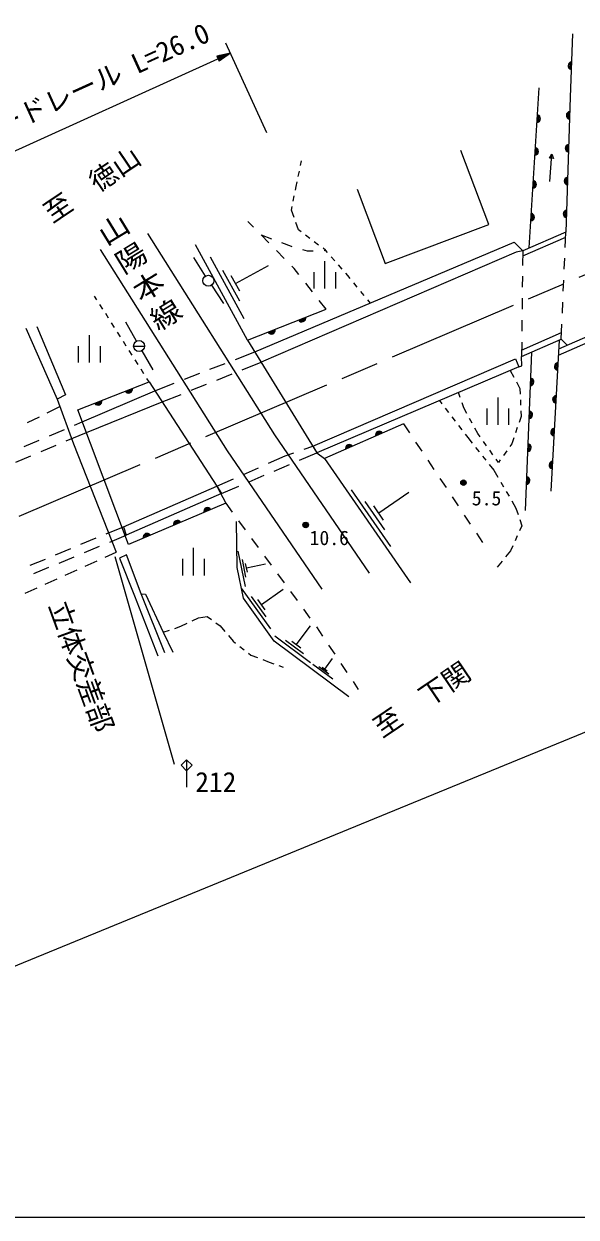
# Model space of a CAD drawing. Units: millimetres, scale not verified. Extents: x 40000 to 680000, y 20000 to 380000.
# Drawn here: x 191126 to 241477, y 205000 to 313864 of the extents above; entities that cross this region are included whole.
import ezdxf
from ezdxf.enums import TextEntityAlignment as Align

# ---------------------------------------------------------------- set-up
doc = ezdxf.new("R2010")
doc.units = ezdxf.units.MM
doc.header["$LTSCALE"] = 1000
doc.linetypes.add('CHAIN', pattern=[18.5, 12, -1.5, 3.5, -1.5])
for name, color, linetype, lineweight in [('M-BGD', 7, 'Continuous', 13), ('M-BMK', 2, 'CHAIN', 13), ('M-STR-HTXT', 7, 'Continuous', 13), ('M-STR-STR1', 1, 'Continuous', 13), ('M-STR-STRC', 7, 'Continuous', 13), ('M-TTL-BAND', 7, 'Continuous', 13)]:
    doc.layers.add(name, color=color, linetype=linetype, lineweight=lineweight)
doc.layers.add('M-BGD-HTXT', color=7, linetype='Continuous')
doc.styles.add('@ＭＳ ゴシック', font='')
doc.styles.add('ＭＳ ゴシック', font='')
doc.styles.get('@ＭＳ ゴシック').set_extended_font_data('@MS Gothic')
doc.styles.get('ＭＳ ゴシック').set_extended_font_data('MS Gothic')

msp = doc.modelspace()

# ---------------------------------------------------------------- linework, layer by layer
at = {"layer": 'M-BGD'}
for p, q in [((237200, 293419), (238103, 308025)), ((239038, 301601), (239252, 301962)), ((239412, 301574), (239038, 301601)), ((239072, 299468), (239252, 301962)), ((239252, 301962), (239412, 301574)), ((216356, 300928), (216450, 301370)), ((215948, 299020), (216042, 299461)), ((216147, 299950), (216251, 300439)), ((215879, 298679), (215948, 299020)), ((221527, 298772), (224074, 292006)), ((215517, 296867), (215585, 297208)), ((215683, 297698), (215781, 298189)), ((215755, 296205), (215517, 296867)), ((212053, 295317), (211535, 295845)), ((216163, 295073), (215925, 295735)), ((216402, 294893), (216163, 295073)), ((212754, 294605), (213691, 294256)), ((213455, 293891), (212754, 294604)), ((217201, 294291), (216802, 294592)), ((218000, 293689), (217600, 293990)), ((211528, 285005), (206763, 293692)), ((214858, 292465), (214157, 293178)), ((214628, 293908), (215499, 293584)), ((215499, 293584), (215567, 293564)), ((216527, 293283), (216970, 293154)), ((216970, 293154), (217508, 293171)), ((218639, 293207), (218399, 293388)), ((218507, 293203), (218639, 293207)), ((218820, 293000), (218639, 293207)), ((207681, 290850), (206616, 292543)), ((211215, 286953), (208131, 292576)), ((210422, 290176), (213421, 291821)), ((218549, 292215), (218549, 289715)), ((219479, 292248), (219149, 292624)), ((220137, 291495), (219808, 291871)), ((210819, 288565), (209276, 291376)), ((210808, 289473), (210037, 290879)), ((215768, 291539), (215559, 291752)), ((216202, 290988), (215768, 291539)), ((217549, 291215), (217549, 289715)), ((219549, 291215), (219549, 289715)), ((220648, 290911), (220466, 291119)), ((220889, 290619), (220648, 290911)), ((208224, 290011), (209333, 288347)), ((217438, 289416), (216820, 290202)), ((221524, 289847), (221207, 290233)), ((197779, 288693), (197578, 289010)), ((218674, 287844), (218056, 288630)), ((222160, 289075), (221842, 289461)), ((222719, 288397), (222478, 288689)), ((198316, 287850), (198047, 288271)), ((198853, 287006), (198584, 287428)), ((211528, 285005), (218674, 287844)), ((199390, 286162), (199121, 286584)), ((201391, 284909), (200429, 286663)), ((197075, 285470), (197075, 282970)), ((199926, 285319), (199658, 285740)), ((196075, 284470), (196075, 282970)), ((198075, 284470), (198075, 282970)), ((200463, 284475), (200195, 284897)), ((201132, 284471), (202132, 284471)), ((211528, 285005), (217836, 274743)), ((239932, 285004), (239173, 271222)), ((240119, 285085), (240634, 284588)), ((201000, 283631), (200732, 284053)), ((201537, 282788), (201268, 283209)), ((201885, 284040), (202896, 282314)), ((210423, 283253), (212184, 283938)), ((236847, 269465), (237447, 283920)), ((202074, 281944), (201805, 282366)), ((205763, 281441), (207161, 281985)), ((208093, 282347), (209491, 282891)), ((211034, 282300), (212764, 282995)), ((235472, 282234), (235793, 281636)), ((196045, 278649), (202544, 281206)), ((202544, 281206), (202342, 281522)), ((203070, 280394), (204831, 281079)), ((206394, 280435), (207786, 280995)), ((208714, 281367), (210106, 281927)), ((236029, 281196), (236350, 280597)), ((196455, 277558), (203070, 280394)), ((203737, 279367), (205467, 280062)), ((230918, 279764), (230760, 280233)), ((234326, 279788), (234326, 277288)), ((236350, 280597), (236372, 280068)), ((193256, 278380), (194409, 278953)), ((196821, 276587), (203737, 279367)), ((229013, 279490), (229238, 279196)), ((229542, 278799), (229846, 278402)), ((231237, 278822), (231078, 279290)), ((231517, 278308), (231237, 278822)), ((233326, 278788), (233326, 277288)), ((235326, 278788), (235326, 277288)), ((236393, 279569), (236414, 279069)), ((191465, 277491), (192540, 278025)), ((200666, 266371), (196045, 278649)), ((230150, 278005), (230454, 277608)), ((231996, 277431), (231756, 277870)), ((236457, 278041), (236274, 277507)), ((236435, 278570), (236457, 278041)), ((193450, 276283), (194831, 276869)), ((194993, 275818), (196821, 276587)), ((195751, 277260), (196455, 277558)), ((225737, 277379), (218546, 274201)), ((225737, 277379), (226291, 276547)), ((230758, 277211), (231062, 276814)), ((232515, 276478), (232235, 276992)), ((236112, 277034), (235950, 276561)), ((191148, 275307), (192529, 275893)), ((192689, 274847), (194072, 275430)), ((226845, 275714), (227399, 274882)), ((231366, 276417), (231592, 276123)), ((231592, 276123), (232002, 275609)), ((232728, 276180), (232515, 276478)), ((233311, 275367), (233019, 275774)), ((235605, 275555), (235434, 275315)), ((235787, 276088), (235605, 275555)), ((190385, 273877), (191768, 274459)), ((213433, 273771), (214941, 274441)), ((214941, 274441), (215731, 274724)), ((216250, 274060), (217836, 274743)), ((216673, 275062), (217463, 275346)), ((217463, 275346), (217836, 274743)), ((232314, 275218), (232626, 274827)), ((232937, 274436), (233249, 274045)), ((233893, 274554), (233602, 274961)), ((235145, 274907), (234856, 274499)), ((211149, 272756), (212520, 273365)), ((213954, 273071), (215331, 273665)), ((227953, 274049), (228507, 273217)), ((233561, 273654), (233971, 273140)), ((234397, 273850), (234184, 274148)), ((234567, 274091), (234397, 273850)), ((208727, 271680), (210235, 272350)), ((211657, 272083), (213035, 272676)), ((229061, 272384), (229615, 271552)), ((233971, 273140), (234350, 272495)), ((209153, 271005), (210739, 271688)), ((224571, 266186), (221004, 271347)), ((223476, 269242), (226229, 271145)), ((234603, 272064), (234856, 271633)), ((235110, 271202), (235363, 270771)), ((209526, 270135), (200666, 266371)), ((209526, 270135), (210117, 269328)), ((224024, 267714), (222240, 270295)), ((230169, 270719), (230723, 269887)), ((235616, 270340), (235995, 269695)), ((223922, 268597), (223030, 269887)), ((231277, 269054), (231831, 268222)), ((235995, 269695), (236184, 269116)), ((198642, 267342), (200195, 267987)), ((200195, 267987), (200456, 267205)), ((210708, 268522), (211300, 267715)), ((236528, 268062), (236323, 267609)), ((236339, 268641), (236528, 268062)), ((196333, 266384), (197718, 266959)), ((198956, 266583), (200456, 267205)), ((211891, 266909), (212482, 266102)), ((232385, 267389), (232939, 266557)), ((236116, 267153), (235910, 266698)), ((194024, 265426), (195409, 266001)), ((196647, 265625), (198033, 266199)), ((198535, 265213), (199547, 265669)), ((206574, 266049), (206574, 263549)), ((211326, 262547), (210675, 265760)), ((235498, 265789), (235052, 265238)), ((235703, 266242), (235498, 265789)), ((191714, 264468), (193100, 265042)), ((194338, 264666), (195724, 265241)), ((196711, 264391), (197805, 264884)), ((205574, 265049), (205574, 263549)), ((207574, 265049), (207574, 263549)), ((211377, 263393), (211052, 265000)), ((211510, 263839), (211347, 264642)), ((211429, 264240), (213143, 264587)), ((213073, 265296), (213665, 264489)), ((234737, 264849), (234291, 264298)), ((192029, 263708), (193414, 264283)), ((194888, 263569), (195982, 264062)), ((214256, 263683), (214847, 262876)), ((191242, 261924), (192336, 262418)), ((193065, 262747), (194159, 263240)), ((213633, 258672), (210971, 262379)), ((213215, 259776), (211883, 261630)), ((213129, 260417), (212463, 261344)), ((212796, 260880), (214773, 262300)), ((215438, 262070), (216030, 261263)), ((216621, 260457), (217212, 259650)), ((205438, 258904), (206012, 259185)), ((206461, 259405), (207036, 259686)), ((207036, 259686), (207852, 259792)), ((207852, 259792), (208236, 259513)), ((208641, 259219), (209024, 258940)), ((203840, 258372), (204402, 258559)), ((204876, 258717), (205438, 258904)), ((209024, 258940), (209449, 258438)), ((209772, 258057), (210196, 257555)), ((215958, 257225), (217247, 258956)), ((217798, 258840), (218355, 258010)), ((210196, 257555), (210422, 257378)), ((210816, 257070), (211210, 256762)), ((217259, 255584), (214014, 258001)), ((216608, 256405), (214986, 257613)), ((216364, 256923), (215553, 257527)), ((218912, 257179), (219469, 256349)), ((211604, 256454), (211830, 256277)), ((211830, 256277), (212431, 256046)), ((212898, 255868), (213499, 255637)), ((218562, 254988), (219280, 255952)), ((213499, 255637), (213903, 255492)), ((214373, 255322), (214777, 255176)), ((219287, 254074), (217479, 255420)), ((218924, 254531), (218020, 255204)), ((218788, 254820), (218336, 255156)), ((220026, 255518), (220583, 254688)), ((221140, 253857), (221613, 253152))]:
    msp.add_line(p, q, dxfattribs=at)
for points in [[(241153, 312941), (240937, 307164), (240545, 294869)], [(239875, 283634), (266855, 295468), (280632, 301376), (290860, 305873), (303700, 311666)], [(239888, 284203), (266628, 295881), (280424, 301855), (290154, 306055), (303511, 312111)], [(224074, 292006), (233510, 295558), (230963, 302324)], [(222625, 263747), (213996, 276372), (202419, 294749)], [(212184, 283938), (235825, 293943), (236612, 293164), (236004, 293028), (212764, 282995)], [(218311, 262278), (209681, 274902), (198105, 293279)], [(191304, 286106), (194163, 279625), (195654, 275550), (199547, 265669)], [(192316, 286266), (194909, 280034), (194163, 279625)], [(217463, 275346), (235964, 283292), (236248, 282564), (217836, 274743)], [(236248, 282564), (236532, 282670), (236497, 283505)], [(202544, 281206), (208727, 271680), (209526, 270135)], [(217836, 274743), (218546, 274201), (226372, 262877)], [(200195, 267987), (208727, 271680), (209153, 271005), (200456, 267205)], [(220761, 252477), (213943, 257555), (211137, 261461), (210569, 264267), (210516, 268457)], [(203964, 256472), (201833, 261852), (200484, 265421), (199845, 265119), (201212, 261692), (203343, 256223)], [(201833, 261852), (202224, 261834), (203840, 258372), (204710, 256543)]]:
    msp.add_lwpolyline(points, dxfattribs=at)
for centre, radius in [((207947, 290427), 500), ((201632, 284471), 500), ((231201, 272004), 250), ((231201, 272004), 204), ((231201, 272004), 159), ((231201, 272004), 114), ((231201, 272004), 68.2), ((231201, 272004), 22.7), ((216819, 268151), 250), ((216819, 268151), 204), ((216819, 268151), 159), ((216819, 268151), 114), ((216819, 268151), 68.2), ((216819, 268151), 22.7)]:
    msp.add_circle(centre, radius, dxfattribs=at)
for centre, radius, start, end in [((241099, 310051), 354, 96.66315, 259.06833), ((241099, 310051), 283, 98.88719, 256.84429), ((241099, 310051), 212, 102.63352, 253.09797), ((241099, 310051), 142, 110.34525, 245.38624), ((241099, 310051), 100, 120.66291, 235.06857), ((237875, 305217), 354, 275.25981, 77.66498), ((237875, 305217), 283, 277.48384, 75.44095), ((237875, 305217), 212, 281.23017, 71.69462), ((237875, 305217), 142, 288.9419, 63.98289), ((237875, 305217), 100, 299.25956, 53.66523), ((240939, 305512), 354, 96.97052, 259.3757), ((240939, 305512), 283, 99.19456, 257.15166), ((240939, 305512), 212, 102.94088, 253.40533), ((240939, 305512), 142, 110.65261, 245.6936), ((240939, 305512), 100, 120.97028, 235.37594), ((240843, 302514), 354, 96.97052, 259.3757), ((240843, 302514), 283, 99.19456, 257.15166), ((240843, 302514), 212, 102.94088, 253.40533), ((240843, 302514), 142, 110.65261, 245.6936), ((237690, 302223), 354, 275.25981, 77.66498), ((237690, 302223), 283, 277.48384, 75.44095), ((237690, 302223), 212, 281.23017, 71.69462), ((237690, 302223), 142, 288.9419, 63.98289), ((237690, 302223), 100, 299.25956, 53.66523), ((240843, 302514), 100, 120.97028, 235.37594), ((237505, 299228), 354, 275.25981, 77.66498), ((237505, 299228), 283, 277.48384, 75.44095), ((237505, 299228), 212, 281.23017, 71.69462), ((240748, 299516), 354, 96.97052, 259.3757), ((240748, 299516), 283, 99.19456, 257.15166), ((240748, 299516), 212, 102.94088, 253.40533), ((240748, 299516), 142, 110.65261, 245.6936), ((240748, 299516), 100, 120.97028, 235.37594), ((237505, 299228), 142, 288.9419, 63.98289), ((237505, 299228), 100, 299.25956, 53.66523), ((237320, 296234), 354, 275.25981, 77.66498), ((237320, 296234), 283, 277.48384, 75.44095), ((237320, 296234), 212, 281.23017, 71.69462), ((237320, 296234), 142, 288.9419, 63.98289), ((237320, 296234), 100, 299.25956, 53.66523), ((240652, 296517), 354, 96.97052, 259.3757), ((240652, 296517), 283, 99.19456, 257.15166), ((240652, 296517), 212, 102.94088, 253.40533), ((240652, 296517), 142, 110.65261, 245.6936), ((240652, 296517), 100, 120.97028, 235.37594), ((216475, 287028), 354, 210.45797, 12.86315), ((216475, 287028), 283, 212.68201, 10.63911), ((216475, 287028), 212, 216.42833, 6.89278), ((216475, 287028), 142, 224.14006, 359.18105), ((216475, 287028), 100, 234.45773, 348.86339), ((213687, 285921), 354, 210.45797, 12.86315), ((213687, 285921), 283, 212.68201, 10.63911), ((213687, 285921), 212, 216.42833, 6.89278), ((213687, 285921), 142, 224.14006, 359.18105), ((213687, 285921), 100, 234.45773, 348.86339), ((239854, 282603), 354, 95.64738, 258.05256), ((239854, 282603), 283, 97.87142, 255.82852), ((239854, 282603), 212, 101.61774, 252.08219), ((239854, 282603), 142, 109.32947, 244.37046), ((239854, 282603), 100, 119.64713, 234.0528), ((237280, 281191), 354, 276.42176, 78.82694), ((237280, 281191), 283, 278.6458, 76.6029), ((237280, 281191), 212, 282.39212, 72.85657), ((237280, 281191), 142, 290.10385, 65.14484), ((237280, 281191), 100, 300.42152, 54.82718), ((200670, 280527), 354, 210.2742, 12.67938), ((200670, 280527), 283, 212.49824, 10.45534), ((200670, 280527), 212, 216.24457, 6.70902), ((200670, 280527), 142, 223.9563, 358.99729), ((200670, 280527), 100, 234.27396, 348.67962), ((239689, 279608), 354, 95.64738, 258.05256), ((239689, 279608), 283, 97.87142, 255.82852), ((239689, 279608), 212, 101.61774, 252.08219), ((197879, 279428), 354, 210.2742, 12.67938), ((197879, 279428), 283, 212.49824, 10.45534), ((197879, 279428), 212, 216.24457, 6.70902), ((197879, 279428), 142, 223.9563, 358.99729), ((197879, 279428), 100, 234.27396, 348.67962), ((239689, 279608), 142, 109.32947, 244.37046), ((239689, 279608), 100, 119.64713, 234.0528), ((237155, 278193), 354, 276.42176, 78.82694), ((237155, 278193), 283, 278.6458, 76.6029), ((237155, 278193), 212, 282.39212, 72.85657), ((237155, 278193), 142, 290.10385, 65.14484), ((237155, 278193), 100, 300.42152, 54.82718), ((223535, 276347), 354, 32.64166, 195.04683), ((223535, 276347), 283, 34.86569, 192.8228), ((223535, 276347), 212, 38.61202, 189.07647), ((239524, 276612), 354, 95.64738, 258.05256), ((239524, 276612), 283, 97.87142, 255.82852), ((239524, 276612), 212, 101.61774, 252.08219), ((239524, 276612), 142, 109.32947, 244.37046), ((239524, 276612), 100, 119.64713, 234.0528), ((220791, 275134), 354, 32.64166, 195.04683), ((223535, 276347), 142, 46.32375, 181.36474), ((223535, 276347), 100, 56.64141, 171.04708), ((237031, 275196), 354, 276.42176, 78.82694), ((237031, 275196), 283, 278.6458, 76.6029), ((220791, 275134), 283, 34.86569, 192.8228), ((220791, 275134), 212, 38.61202, 189.07647), ((220791, 275134), 142, 46.32375, 181.36474), ((220791, 275134), 100, 56.64141, 171.04708), ((237031, 275196), 212, 282.39212, 72.85657), ((237031, 275196), 142, 290.10385, 65.14484), ((237031, 275196), 100, 300.42152, 54.82718), ((239359, 273617), 354, 95.64738, 258.05256), ((239359, 273617), 283, 97.87142, 255.82852), ((239359, 273617), 212, 101.61774, 252.08219), ((239359, 273617), 142, 109.32947, 244.37046), ((239359, 273617), 100, 119.64713, 234.0528), ((236907, 272198), 354, 276.42176, 78.82694), ((236907, 272198), 283, 278.6458, 76.6029), ((236907, 272198), 212, 282.39212, 72.85657), ((236907, 272198), 142, 290.10385, 65.14484), ((236907, 272198), 100, 300.42152, 54.82718), ((207878, 269376), 354, 31.81561, 194.22079), ((207878, 269376), 283, 34.03965, 191.99675), ((207878, 269376), 212, 37.78597, 188.25042), ((207878, 269376), 142, 45.4977, 180.53869), ((207878, 269376), 100, 55.81537, 170.22103), ((205117, 268203), 354, 31.81561, 194.22079), ((205117, 268203), 283, 34.03965, 191.99675), ((205117, 268203), 212, 37.78597, 188.25042), ((205117, 268203), 142, 45.4977, 180.53869), ((205117, 268203), 100, 55.81537, 170.22103), ((202356, 267030), 354, 31.81561, 194.22079), ((202356, 267030), 283, 34.03965, 191.99675), ((202356, 267030), 212, 37.78597, 188.25042), ((202356, 267030), 142, 45.4977, 180.53869), ((202356, 267030), 100, 55.81537, 170.22103), ((220286, 267545), 150, 172.6771, 253.51355)]:
    msp.add_arc(centre, radius, start, end, dxfattribs=at)
at = {"layer": 'M-BMK'}
msp.add_line((269766, 302689), (179050, 263963), dxfattribs=at)
at = {"layer": 'M-STR-HTXT'}
for p, q in [((213264, 303914), (209541, 312108)), ((187556, 301023), (208817, 310681)), ((209955, 311198), (208713, 310909)), ((208713, 310909), (208920, 310453)), ((208962, 310966), (208734, 310863)), ((208755, 310818), (209210, 311024)), ((209458, 311082), (208775, 310772)), ((208796, 310727), (209707, 311140)), ((209955, 311198), (208817, 310681)), ((208837, 310635), (209748, 311049)), ((209541, 310900), (208858, 310590)), ((208879, 310544), (209334, 310751)), ((209127, 310602), (208900, 310499)), ((209955, 311198), (208920, 310453)), ((178427, 223034), (247802, 251511))]:
    msp.add_line(p, q, dxfattribs=at)
at = {"layer": 'M-STR-STR1'}
for p, q in [((236607, 292703), (240524, 294390)), ((240545, 294869), (236612, 293164)), ((240484, 293474), (240545, 294869)), ((236612, 293164), (236596, 291834)), ((240397, 291475), (240441, 292475)), ((236584, 290834), (236572, 289834)), ((240310, 289477), (240354, 290476)), ((236560, 288834), (236549, 287835)), ((240223, 287479), (240267, 288478)), ((236537, 286835), (236525, 285835)), ((240119, 285085), (240180, 286480)), ((236504, 284091), (240146, 285705)), ((236497, 283505), (240119, 285085)), ((236513, 284835), (236497, 283505))]:
    msp.add_line(p, q, dxfattribs=at)
at = {"layer": 'M-STR-STRC'}
for p, q in [((199434, 265264), (204816, 246320)), ((205467, 246220), (205967, 246720)), ((205967, 245720), (205467, 246220)), ((205967, 246720), (205967, 244220)), ((205967, 246720), (206467, 246220)), ((206467, 246220), (205967, 245720))]:
    msp.add_line(p, q, dxfattribs=at)
at = {"layer": 'M-TTL-BAND'}
msp.add_line((40000, 205000), (579000, 205000), dxfattribs=at)

# ---------------------------------------------------------------- texts
at = {"layer": 'M-BGD', "style": 'ＭＳ ゴシック'}
for s, p in [('5.5', (231965, 269536)), ('10.6', (217174, 265914))]:
    msp.add_text(s, height=1320, dxfattribs=at).set_placement(p, align=Align.BOTTOM_LEFT)
at = {"layer": 'M-BGD-HTXT', "style": 'ＭＳ ゴシック'}
for s, rotation, p in [('至\u3000徳山', 34.023, (198161, 297985)), ('立体交差部', 290.131, (195003, 254751)), ('至\u3000下関', 34.023, (228227, 251020))]:
    msp.add_text(s, height=1833, rotation=rotation, dxfattribs=at).set_placement(p, align=Align.BOTTOM_CENTER)
at = {"layer": 'M-BGD-HTXT', "insert": (200672, 290343), "char_height": 2062, "attachment_point": 8, "rotation": 301.43, "style": '@ＭＳ ゴシック'}
msp.add_mtext('\\T1.2;\\W0.9;山陽本線', dxfattribs=at)
at = {"layer": 'M-STR-HTXT', "style": 'ＭＳ ゴシック'}
msp.add_text('ガードレール L=26.0', height=1833, rotation=24.431, dxfattribs=at).set_placement((197690, 306945), align=Align.BOTTOM_CENTER)
at = {"layer": 'M-STR-STRC', "style": 'ＭＳ ゴシック'}
msp.add_text('212', height=1833, dxfattribs=at).set_placement((206754, 244699), align=Align.MIDDLE_LEFT)

doc.saveas('drawing.dxf')
